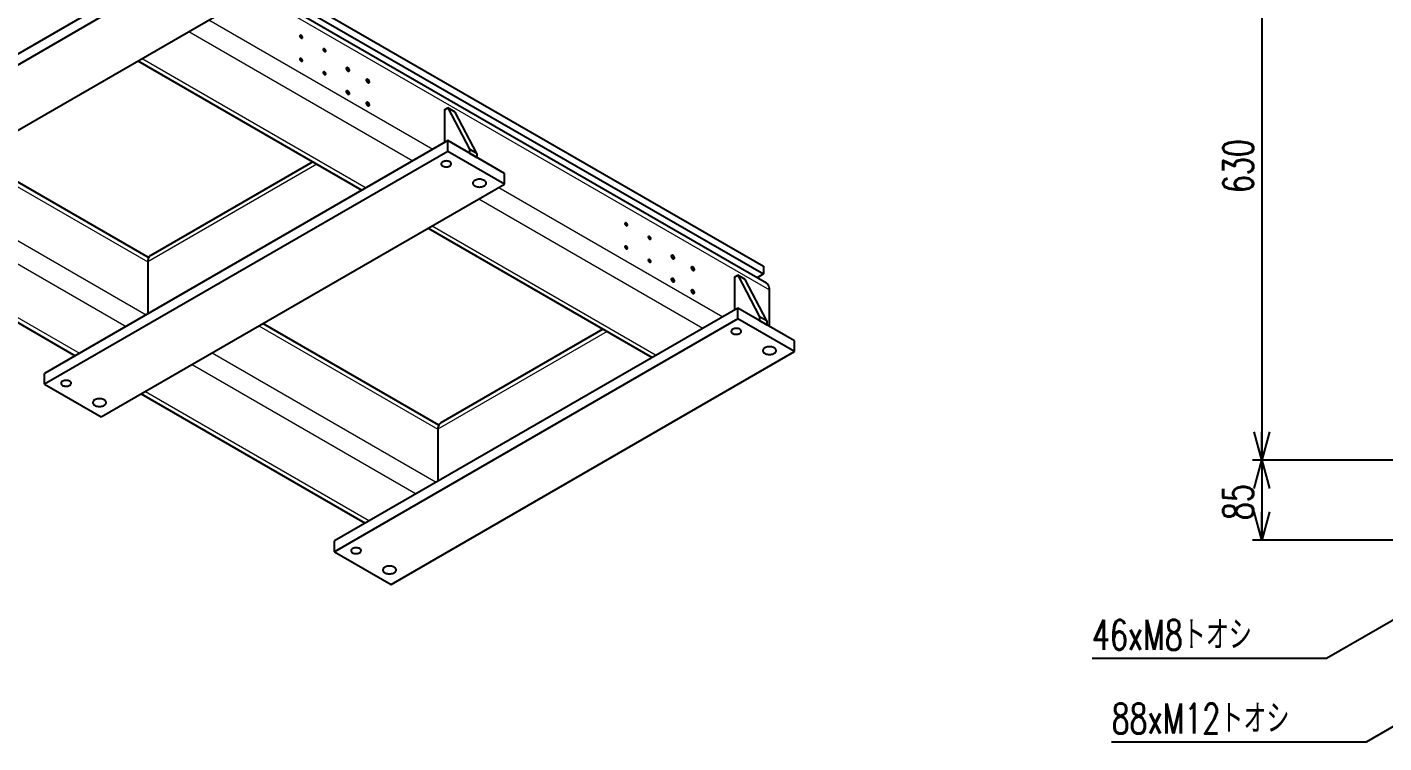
# Model space of a CAD drawing. Header units: millimetres. Extents: x 30 to 8380, y 30 to 5898.
# Drawn here: x 1380 to 2819, y 3633 to 4392 of the extents above; entities that cross this region are included whole.
import ezdxf

# ---------------------------------------------------------------- set-up
doc = ezdxf.new("R2010")
doc.units = ezdxf.units.MM
doc.header["$LTSCALE"] = 10
doc.layers.add('FORMAT', color=7, linetype='Continuous')
doc.styles.add('SLDTEXTSTYLE0', font='TXT', dxfattribs={"width": 0.7, "bigfont": 'bigfont'})
doc.dimstyles.new('SLDDIMSTYLE0', dxfattribs={"dimtxt": 36.380208, "dimasz": 30, "dimexe": 0, "dimexo": 0.0625, "dimgap": 9.095052, "dimtad": 0, "dimtih": 1, "dimtoh": 1, "dimdec": 6, "dimrnd": 1e-09, "dimzin": 12, "dimdsep": 46, "dimtxsty": 'SLDTEXTSTYLE0', "dimblk1": 'OPEN30', "dimblk2": 'OPEN30', "dimsah": 1, "dimcen": 0, "dimadec": 0, "dimazin": 3, "dimtfac": 1, "dimtdec": 3, "dimtofl": 0, "dimtmove": 0, "dimatfit": 3, "dimldrblk": 'OPEN30', "dimfxl": 1, "dimfrac": 2, "dimtolj": 1, "dimtzin": 12, "dimarcsym": 0})
doc.dimstyles.new('SLDDIMSTYLE3', dxfattribs={"dimtxt": 36.380208, "dimasz": 30, "dimexe": 0, "dimexo": 0.0625, "dimgap": 9.095052, "dimtad": 3, "dimrnd": 1e-09, "dimzin": 12, "dimdsep": 46, "dimtxsty": 'SLDTEXTSTYLE0', "dimblk1": 'OPEN30', "dimblk2": 'OPEN30', "dimsah": 1, "dimcen": 0.09, "dimadec": 0, "dimazin": 3, "dimtfac": 1, "dimtdec": 3, "dimtofl": 0, "dimtmove": 0, "dimatfit": 3, "dimldrblk": 'OPEN30', "dimfxl": 1, "dimfrac": 2, "dimtolj": 1, "dimtzin": 12, "dimarcsym": 0})

# ---------------------------------------------------------------- blocks, each defined once
blk = doc.blocks.new('_Open30')
at = {"color": 0, "linetype": 'ByBlock', "lineweight": -2}
for p, q in [((-1, 0.267949), (0, 0)), ((0, 0), (-1, -0.267949)), ((0, 0), (-1, 0))]:
    blk.add_line(p, q, dxfattribs=at)
blk = doc.blocks.new('_D_39')
at = {"layer": 'FORMAT', "transparency": 16777216}
for p, q in [((2972.5, 3845.9), (2758.2, 3722.1)), ((2758.2, 3722.1), (2509.5, 3722.1))]:
    blk.add_line(p, q, dxfattribs=at)
at = {"layer": 'FORMAT', "transparency": 16777216, "xscale": 30, "yscale": 30, "rotation": 30}
blk.add_blockref('_Open30', (2972.5, 3845.9, 104), dxfattribs=at)
at = {"layer": 'FORMAT', "transparency": 16777216, "insert": (2509.5, 3763), "char_height": 31.75, "attachment_point": 1, "style": 'SLDTEXTSTYLE0'}
blk.add_mtext('46xM8トオシ', dxfattribs=at)
blk = doc.blocks.new('_D_40')
at = {"layer": 'FORMAT', "transparency": 16777216}
for p, q in [((2993.5, 3745), (2800.2, 3633.4)), ((2800.2, 3633.4), (2530.3, 3633.4))]:
    blk.add_line(p, q, dxfattribs=at)
at = {"layer": 'FORMAT', "transparency": 16777216, "xscale": 30, "yscale": 30, "rotation": 30}
blk.add_blockref('_Open30', (2993.5, 3745, 104), dxfattribs=at)
at = {"layer": 'FORMAT', "transparency": 16777216, "insert": (2530.3, 3674.3), "char_height": 31.75, "attachment_point": 1, "style": 'SLDTEXTSTYLE0'}
blk.add_mtext('88xM12トオシ', dxfattribs=at)
blk = doc.blocks.new('_D_83')
at = {"layer": 'FORMAT', "transparency": 16777216}
for p, q in [((3080.1, 4562.6), (2679.6, 4562.6)), ((2689.6, 4562.6), (2689.6, 3932.6)), ((3080.1, 3932.6), (2679.6, 3932.6))]:
    blk.add_line(p, q, dxfattribs=at)
at = {"layer": 'FORMAT', "transparency": 16777216, "xscale": 30, "yscale": 30}
for p, rotation in [((2689.6, 4562.6, 104), 90), ((2689.6, 3932.6, 104), 270)]:
    blk.add_blockref('_Open30', p, dxfattribs=dict(at, rotation=rotation))
at = {"layer": 'FORMAT', "transparency": 16777216, "insert": (2648.7, 4215.8), "char_height": 31.75, "attachment_point": 1, "rotation": 90, "style": 'SLDTEXTSTYLE0'}
blk.add_mtext('630', dxfattribs=at)
blk = doc.blocks.new('_D_84')
at = {"layer": 'FORMAT', "transparency": 16777216}
for p, q in [((3080.1, 3932.6), (2679.6, 3932.6)), ((2689.6, 3932.6), (2689.6, 3847.6)), ((3080.1, 3847.6), (2679.6, 3847.6))]:
    blk.add_line(p, q, dxfattribs=at)
at = {"layer": 'FORMAT', "transparency": 16777216, "xscale": 30, "yscale": 30}
for p, rotation in [((2689.6, 3932.6, 104), 90), ((2689.6, 3847.6, 104), 270)]:
    blk.add_blockref('_Open30', p, dxfattribs=dict(at, rotation=rotation))
at = {"layer": 'FORMAT', "transparency": 16777216, "insert": (2648.7, 3868.9), "char_height": 31.75, "attachment_point": 1, "rotation": 90, "style": 'SLDTEXTSTYLE0'}
blk.add_mtext('85', dxfattribs=at)

msp = doc.modelspace()

# ---------------------------------------------------------------- linework, layer by layer
at = {"color": 7, "linetype": 'Continuous', "lineweight": 25}
for p, q in [((548.9571135, 5068.8120266), (2161.1605746, 4138.1067791)), ((2164.4173244, 4120.0706863), (545.1427955, 5054.8579743)), ((548.9571135, 5060.6466184), (2161.1605746, 4129.941371)), ((1518.7540639, 4448.9395706), (1090.9544613, 4201.9761168)), ((1518.7540639, 4437.5079993), (1090.9544613, 4190.5445455)), ((1151.0585377, 4155.8472007), (1578.8581403, 4402.8106545)), ((1497.7457702, 4355.98548), (1735.3320396, 4218.8298461)), ((1822.8099798, 4304.0370833), (1826.3455137, 4306.0781036)), ((1822.8099798, 4304.0370833), (1822.8099798, 4269.329786)), ((1826.3455137, 4306.0781036), (1849.3264841, 4262.1868786)), ((1834.1236883, 4301.587859), (1826.3455137, 4306.0781036)), ((1857.1046587, 4257.696634), (1834.1236883, 4301.587859)), ((1826.3455137, 4271.3708063), (1398.5459111, 4024.4073525)), ((1826.3455137, 4259.939235), (1398.5459111, 4012.9757811)), ((1826.3455137, 4259.939235), (1826.3455137, 4271.3708063)), ((1886.4495901, 4236.6734616), (1826.3455137, 4271.3708063)), ((1886.4495901, 4225.2418902), (1826.3455137, 4259.939235)), ((1849.3264841, 4262.1868786), (1849.3264841, 4258.1041745)), ((1857.1046587, 4257.696634), (1849.3264841, 4262.1868786)), ((1509.1003799, 4147.3216178), (1322.6952873, 4254.9309872)), ((1683.1979451, 4248.9262183), (1511.2546734, 4149.6654803)), ((1849.3264841, 4258.1041745), (1857.1046587, 4253.6139299)), ((1857.1046587, 4257.696634), (1857.1046587, 4253.6139299)), ((1886.4495901, 4225.2418902), (1886.4495901, 4236.6734616)), ((1458.6499875, 3978.2784364), (1886.4495901, 4225.2418902)), ((1193.6898543, 4180.4577359), (1431.2761237, 4043.3021021)), ((1805.33722, 4178.4167157), (2042.9234894, 4041.2610818)), ((1508.1474622, 4142.7978082), (1508.1474622, 4087.6789812)), ((2161.1605746, 4129.941371), (2154.2397595, 4125.9460694)), ((2161.1605746, 4138.1067791), (2161.1605746, 4129.941371)), ((2130.4014296, 4126.468319), (2133.9369635, 4128.5093393)), ((2130.4014296, 4126.468319), (2130.4014296, 4091.7610217)), ((2133.9369635, 4128.5093393), (2156.9179339, 4084.6181142)), ((2141.7151381, 4124.0190946), (2133.9369635, 4128.5093393)), ((2164.6961085, 4080.1278696), (2141.7151381, 4124.0190946)), ((2167.5245356, 4074.4123493), (2167.5245356, 4113.2030142)), ((2133.9369635, 4093.802042), (1706.1373609, 3846.8385882)), ((2133.9369635, 4082.3704706), (2133.9369635, 4093.802042)), ((2194.0410399, 4059.1046972), (2133.9369635, 4093.802042)), ((1816.6918297, 3969.7528534), (1630.2867371, 4077.3622229)), ((2133.9369635, 4082.3704706), (1706.1373609, 3835.4070168)), ((2194.0410399, 4047.6731259), (2133.9369635, 4082.3704706)), ((2156.9179339, 4084.6181142), (2156.9179339, 4080.5354102)), ((2164.6961085, 4080.1278696), (2156.9179339, 4084.6181142)), ((2156.9179339, 4080.5354102), (2164.6961085, 4076.0451656)), ((2164.6961085, 4080.1278696), (2164.6961085, 4076.0451656)), ((1990.7893949, 4071.3574539), (1818.8461232, 3972.096716)), ((2194.0410399, 4047.6731259), (2194.0410399, 4059.1046972)), ((1430.5533858, 4042.8848744), (1430.7825212, 4043.5870527)), ((1766.2414373, 3800.7096721), (2194.0410399, 4047.6731259)), ((1398.5459111, 4012.9757811), (1398.5459111, 4024.4073525)), ((1398.5459111, 4012.9757811), (1458.6499875, 3978.2784364)), ((1501.2813041, 4002.8889716), (1738.8675735, 3865.7333377)), ((1815.738912, 3965.2290439), (1815.738912, 3910.1102168)), ((1738.1448357, 3865.3161101), (1738.373971, 3866.0182884)), ((1706.1373609, 3835.4070168), (1706.1373609, 3846.8385882)), ((1706.1373609, 3835.4070168), (1766.2414373, 3800.7096721))]:
    msp.add_line(p, q, dxfattribs=at)
at = {"color": 8, "linetype": 'Continuous', "lineweight": 18}
for p, q in [((548.2500067, 5047.9903022), (2167.5245356, 4113.2030142)), ((1572.8510657, 4399.3428442), (1810.4373351, 4262.1872103)), ((1551.6361383, 4387.0957273), (1789.2224077, 4249.9400934)), ((1502.1386636, 4358.5214434), (1739.724933, 4221.3658095)), ((1318.3006699, 4252.3940286), (1508.1474622, 4142.7978082)), ((1687.5925625, 4246.3892596), (1508.1474622, 4142.7978082)), ((1268.7951498, 4223.8151002), (1506.3814192, 4086.6594663)), ((1880.4425155, 4221.7740799), (2118.0287849, 4084.618446)), ((1247.5802224, 4211.5679832), (1485.1664918, 4074.4123493)), ((1859.2275881, 4209.526963), (2096.8138575, 4072.3713291)), ((1198.0827477, 4182.9936993), (1435.6690171, 4045.8380654)), ((1809.7301134, 4180.952679), (2047.3163828, 4043.7970452)), ((1625.8921197, 4074.8252643), (1815.738912, 3965.2290439)), ((1995.1840123, 4068.8204953), (1815.738912, 3965.2290439)), ((1576.3865996, 4046.2463358), (1813.972869, 3909.090702)), ((1555.1716722, 4033.9992189), (1792.7579416, 3896.843585)), ((1505.6741975, 4005.424935), (1743.2604669, 3868.2693011))]:
    msp.add_line(p, q, dxfattribs=at)
at = {"color": 7, "linetype": 'Continuous', "lineweight": 25, "flags": 128}
for points in [[(1671.9841034, 4380.9002483), (1671.9189713, 4381.3885699), (1671.7306331, 4381.8991741), (1671.4394981, 4382.3767292), (1671.0771154, 4382.7694846), (1670.6827547, 4383.0348791), (1670.2991512, 4383.1441532), (1669.9678742, 4383.0854652), (1669.7248227, 4382.8651751), (1669.5963351, 4382.5071545), (1669.5963351, 4382.0502006), (1669.7248227, 4381.5438315), (1669.9678742, 4381.04292), (1670.2991512, 4380.6017478), (1670.6827547, 4380.2681226), (1671.0771154, 4380.078198), (1671.4394981, 4380.0525552), (1671.7306331, 4380.193973), (1671.9189713, 4380.4871266), (1671.9841034, 4380.9002483)], [(1696.7328407, 4366.6131063), (1696.6677086, 4367.1014279), (1696.4793704, 4367.6120322), (1696.1882354, 4368.0895873), (1695.8258527, 4368.4823426), (1695.4314921, 4368.7477371), (1695.0478885, 4368.8570112), (1694.7166115, 4368.7983233), (1694.47356, 4368.5780331), (1694.3450725, 4368.2200125), (1694.3450725, 4367.7630586), (1694.47356, 4367.2566895), (1694.7166115, 4366.755778), (1695.0478885, 4366.3146058), (1695.4314921, 4365.9809806), (1695.8258527, 4365.791056), (1696.1882354, 4365.7654132), (1696.4793704, 4365.906831), (1696.6677086, 4366.1999847), (1696.7328407, 4366.6131063)], [(1671.9841034, 4356.4040239), (1671.9189713, 4356.8923455), (1671.7306331, 4357.4029498), (1671.4394981, 4357.8805049), (1671.0771154, 4358.2732602), (1670.6827547, 4358.5386547), (1670.2991512, 4358.6479288), (1669.9678742, 4358.5892409), (1669.7248227, 4358.3689507), (1669.5963351, 4358.0109301), (1669.5963351, 4357.5539762), (1669.7248227, 4357.0476071), (1669.9678742, 4356.5466956), (1670.2991512, 4356.1055234), (1670.6827547, 4355.7718982), (1671.0771154, 4355.5819736), (1671.4394981, 4355.5563308), (1671.7306331, 4355.6977486), (1671.9189713, 4355.9909023), (1671.9841034, 4356.4040239)], [(1721.7820984, 4346.0284216), (1721.715342, 4346.5784034), (1721.5210045, 4347.1565922), (1721.2163535, 4347.7116134), (1720.8284586, 4348.1941509), (1720.3917861, 4348.5613292), (1719.9451361, 4348.7805227), (1719.5281956, 4348.8322553), (1719.1780114, 4348.7119302), (1718.925699, 4348.4302389), (1718.7936774, 4348.0122108), (1718.7936774, 4347.4949897), (1718.925699, 4346.9245328), (1719.1780114, 4346.3515278), (1719.5281956, 4345.8268887), (1719.9451361, 4345.3972319), (1720.3917861, 4345.1007344), (1720.8284586, 4344.9637412), (1721.2163535, 4344.9984249), (1721.5210045, 4345.2017035), (1721.715342, 4345.555515), (1721.7820984, 4346.0284216)], [(1696.7328407, 4342.116882), (1696.6677086, 4342.6052035), (1696.4793704, 4343.1158078), (1696.1882354, 4343.5933629), (1695.8258527, 4343.9861183), (1695.4314921, 4344.2515128), (1695.0478885, 4344.3607869), (1694.7166115, 4344.3020989), (1694.47356, 4344.0818087), (1694.3450725, 4343.7237882), (1694.3450725, 4343.2668343), (1694.47356, 4342.7604651), (1694.7166115, 4342.2595537), (1695.0478885, 4341.8183815), (1695.4314921, 4341.4847563), (1695.8258527, 4341.2948317), (1696.1882354, 4341.2691889), (1696.4793704, 4341.4106067), (1696.6677086, 4341.7037603), (1696.7328407, 4342.116882)], [(1742.9953019, 4333.7822999), (1742.9285455, 4334.3322817), (1742.7342079, 4334.9104706), (1742.4295569, 4335.4654918), (1742.0416621, 4335.9480293), (1741.6049895, 4336.3152075), (1741.1583396, 4336.534401), (1740.741399, 4336.5861336), (1740.3912148, 4336.4658085), (1740.1389024, 4336.1841172), (1740.0068809, 4335.7660892), (1740.0068809, 4335.248868), (1740.1389024, 4334.6784111), (1740.3912148, 4334.1054061), (1740.741399, 4333.580767), (1741.1583396, 4333.1511102), (1741.6049895, 4332.8546127), (1742.0416621, 4332.7176195), (1742.4295569, 4332.7523032), (1742.7342079, 4332.9555818), (1742.9285455, 4333.3093933), (1742.9953019, 4333.7822999)], [(1721.7820984, 4321.5321972), (1721.715342, 4322.082179), (1721.5210045, 4322.6603679), (1721.2163535, 4323.2153891), (1720.8284586, 4323.6979266), (1720.3917861, 4324.0651048), (1719.9451361, 4324.2842984), (1719.5281956, 4324.3360309), (1719.1780114, 4324.2157059), (1718.925699, 4323.9340145), (1718.7936774, 4323.5159865), (1718.7936774, 4322.9987653), (1718.925699, 4322.4283085), (1719.1780114, 4321.8553035), (1719.5281956, 4321.3306643), (1719.9451361, 4320.9010075), (1720.3917861, 4320.60451), (1720.8284586, 4320.4675169), (1721.2163535, 4320.5022005), (1721.5210045, 4320.7054792), (1721.715342, 4321.0592906), (1721.7820984, 4321.5321972)], [(1742.9953019, 4309.2860755), (1742.9285455, 4309.8360574), (1742.7342079, 4310.4142462), (1742.4295569, 4310.9692674), (1742.0416621, 4311.4518049), (1741.6049895, 4311.8189831), (1741.1583396, 4312.0381767), (1740.741399, 4312.0899093), (1740.3912148, 4311.9695842), (1740.1389024, 4311.6878929), (1740.0068809, 4311.2698648), (1740.0068809, 4310.7526437), (1740.1389024, 4310.1821868), (1740.3912148, 4309.6091818), (1740.741399, 4309.0845426), (1741.1583396, 4308.6548859), (1741.6049895, 4308.3583883), (1742.0416621, 4308.2213952), (1742.4295569, 4308.2560788), (1742.7342079, 4308.4593575), (1742.9285455, 4308.8131689), (1742.9953019, 4309.2860755)], [(1820.7770478, 4244.4785063), (1821.5401385, 4244.1127008), (1822.4066713, 4243.8340696), (1823.3471375, 4243.6521013), (1824.3295106, 4243.5729926), (1825.3203371, 4243.5994374), (1826.2858756, 4243.7305351), (1827.1932458, 4243.9618215), (1828.0115483, 4244.2854203), (1828.7129168, 4244.6903117), (1829.2734671, 4245.1627077), (1829.6741102, 4245.6865213), (1829.9012028, 4246.2439148), (1829.9470115, 4246.8159068), (1829.8099763, 4247.3830187), (1829.4947638, 4247.9259383), (1829.0121082, 4248.426177), (1828.3784457, 4248.8666999), (1827.615355, 4249.2325055), (1826.7488221, 4249.5111367), (1825.8083559, 4249.693105), (1824.8259828, 4249.7722137), (1823.8351563, 4249.7457689), (1822.8696179, 4249.6146712), (1821.9622477, 4249.3833848), (1821.1439452, 4249.059786), (1820.4425766, 4248.6548946), (1819.8820264, 4248.1824986), (1819.4813833, 4247.658685), (1819.2542907, 4247.1012915), (1819.208482, 4246.5292995), (1819.3455172, 4245.9621876), (1819.6607297, 4245.419268), (1820.1433853, 4244.9190292), (1820.7770478, 4244.4785063)], [(1854.89495, 4223.3539464), (1855.7451159, 4222.9347719), (1856.6984035, 4222.5975346), (1857.7313397, 4222.3505385), (1858.8184902, 4222.1998654), (1859.9330858, 4222.1492254), (1861.0476814, 4222.1998654), (1862.1348319, 4222.3505385), (1863.1677681, 4222.5975346), (1864.1210557, 4222.9347719), (1864.9712216, 4223.3539464), (1865.6973319, 4223.8447368), (1866.2815073, 4224.395058), (1866.7093635, 4224.9913594), (1866.9703652, 4225.618958), (1867.0580858, 4226.2624003), (1866.9703652, 4226.9058427), (1866.7093635, 4227.5334413), (1866.2815073, 4228.1297427), (1865.6973319, 4228.6800639), (1864.9712216, 4229.1708542), (1864.1210557, 4229.5900288), (1863.1677681, 4229.9272661), (1862.1348319, 4230.1742622), (1861.0476814, 4230.3249353), (1859.9330858, 4230.3755753), (1858.8184902, 4230.3249353), (1857.7313397, 4230.1742622), (1856.6984035, 4229.9272661), (1855.7451159, 4229.5900288), (1854.89495, 4229.1708542), (1854.1688397, 4228.6800639), (1853.5846643, 4228.1297427), (1853.1568081, 4227.5334413), (1852.8958064, 4226.9058427), (1852.8080858, 4226.2624003), (1852.8958064, 4225.618958), (1853.1568081, 4224.9913594), (1853.5846643, 4224.395058), (1854.1688397, 4223.8447368), (1854.89495, 4223.3539464)], [(2016.6986592, 4181.900771), (2016.6335271, 4182.3890926), (2016.4451889, 4182.8996969), (2016.1540539, 4183.377252), (2015.7916712, 4183.7700073), (2015.3973106, 4184.0354018), (2015.013707, 4184.1446759), (2014.68243, 4184.085988), (2014.4393785, 4183.8656978), (2014.310891, 4183.5076772), (2014.310891, 4183.0507233), (2014.4393785, 4182.5443542), (2014.68243, 4182.0434427), (2015.013707, 4181.6022705), (2015.3973106, 4181.2686453), (2015.7916712, 4181.0787207), (2016.1540539, 4181.0530779), (2016.4451889, 4181.1944957), (2016.6335271, 4181.4876494), (2016.6986592, 4181.900771)], [(2016.6986592, 4157.4045467), (2016.6335271, 4157.8928682), (2016.4451889, 4158.4034725), (2016.1540539, 4158.8810276), (2015.7916712, 4159.273783), (2015.3973106, 4159.5391775), (2015.013707, 4159.6484516), (2014.68243, 4159.5897636), (2014.4393785, 4159.3694734), (2014.310891, 4159.0114529), (2014.310891, 4158.554499), (2014.4393785, 4158.0481298), (2014.68243, 4157.5472184), (2015.013707, 4157.1060462), (2015.3973106, 4156.772421), (2015.7916712, 4156.5824964), (2016.1540539, 4156.5568536), (2016.4451889, 4156.6982714), (2016.6335271, 4156.991425), (2016.6986592, 4157.4045467)], [(2041.4473965, 4167.6136291), (2041.3822644, 4168.1019506), (2041.1939262, 4168.6125549), (2040.9027913, 4169.09011), (2040.5404086, 4169.4828654), (2040.1460479, 4169.7482599), (2039.7624444, 4169.857534), (2039.4311673, 4169.798846), (2039.1881158, 4169.5785558), (2039.0596283, 4169.2205353), (2039.0596283, 4168.7635814), (2039.1881158, 4168.2572122), (2039.4311673, 4167.7563008), (2039.7624444, 4167.3151286), (2040.1460479, 4166.9815034), (2040.5404086, 4166.7915788), (2040.9027913, 4166.765936), (2041.1939262, 4166.9073538), (2041.3822644, 4167.2005074), (2041.4473965, 4167.6136291)], [(1511.2546734, 4149.6654803), (1511.2540639, 4149.6651284), (1510.4614887, 4149.0985221), (1509.7731975, 4148.3756797), (1509.1978459, 4147.5056913), (1508.7426693, 4146.4994974), (1508.4133918, 4145.3697517), (1508.2141542, 4144.1306612), (1508.1474622, 4142.7978082)], [(2041.4473965, 4143.1174047), (2041.3822644, 4143.6057263), (2041.1939262, 4144.1163306), (2040.9027913, 4144.5938856), (2040.5404086, 4144.986641), (2040.1460479, 4145.2520355), (2039.7624444, 4145.3613096), (2039.4311673, 4145.3026217), (2039.1881158, 4145.0823315), (2039.0596283, 4144.7243109), (2039.0596283, 4144.267357), (2039.1881158, 4143.7609879), (2039.4311673, 4143.2600764), (2039.7624444, 4142.8189042), (2040.1460479, 4142.485279), (2040.5404086, 4142.2953544), (2040.9027913, 4142.2697116), (2041.1939262, 4142.4111294), (2041.3822644, 4142.704283), (2041.4473965, 4143.1174047)], [(2066.4966543, 4147.0289443), (2066.4298979, 4147.5789261), (2066.2355603, 4148.157115), (2065.9309093, 4148.7121362), (2065.5430145, 4149.1946737), (2065.1063419, 4149.5618519), (2064.659692, 4149.7810455), (2064.2427514, 4149.832778), (2063.8925672, 4149.712453), (2063.6402548, 4149.4307616), (2063.5082333, 4149.0127336), (2063.5082333, 4148.4955124), (2063.6402548, 4147.9250556), (2063.8925672, 4147.3520506), (2064.2427514, 4146.8274114), (2064.659692, 4146.3977546), (2065.1063419, 4146.1012571), (2065.5430145, 4145.964264), (2065.9309093, 4145.9989476), (2066.2355603, 4146.2022263), (2066.4298979, 4146.5560377), (2066.4966543, 4147.0289443)], [(2087.7098577, 4134.7828226), (2087.6431013, 4135.3328045), (2087.4487637, 4135.9109933), (2087.1441127, 4136.4660145), (2086.7562179, 4136.948552), (2086.3195454, 4137.3157302), (2085.8728954, 4137.5349238), (2085.4559548, 4137.5866564), (2085.1057706, 4137.4663313), (2084.8534582, 4137.18464), (2084.7214367, 4136.7666119), (2084.7214367, 4136.2493908), (2084.8534582, 4135.6789339), (2085.1057706, 4135.1059289), (2085.4559548, 4134.5812897), (2085.8728954, 4134.151633), (2086.3195454, 4133.8551354), (2086.7562179, 4133.7181423), (2087.1441127, 4133.7528259), (2087.4487637, 4133.9561046), (2087.6431013, 4134.309916), (2087.7098577, 4134.7828226)], [(2066.4966543, 4122.5327199), (2066.4298979, 4123.0827018), (2066.2355603, 4123.6608906), (2065.9309093, 4124.2159118), (2065.5430145, 4124.6984493), (2065.1063419, 4125.0656276), (2064.659692, 4125.2848211), (2064.2427514, 4125.3365537), (2063.8925672, 4125.2162286), (2063.6402548, 4124.9345373), (2063.5082333, 4124.5165092), (2063.5082333, 4123.9992881), (2063.6402548, 4123.4288312), (2063.8925672, 4122.8558262), (2064.2427514, 4122.3311871), (2064.659692, 4121.9015303), (2065.1063419, 4121.6050328), (2065.5430145, 4121.4680396), (2065.9309093, 4121.5027233), (2066.2355603, 4121.7060019), (2066.4298979, 4122.0598134), (2066.4966543, 4122.5327199)], [(2167.5245356, 4113.2030142), (2167.4578435, 4114.5358671), (2167.258606, 4115.7749576), (2166.9293284, 4116.9047034), (2166.4741518, 4117.9108972), (2165.8988002, 4118.7808857), (2165.210509, 4119.5037281), (2164.4179339, 4120.0703343), (2164.4173244, 4120.0706863)], [(2087.7098577, 4110.2865983), (2087.6431013, 4110.8365801), (2087.4487637, 4111.414769), (2087.1441127, 4111.9697902), (2086.7562179, 4112.4523277), (2086.3195454, 4112.8195059), (2085.8728954, 4113.0386994), (2085.4559548, 4113.090432), (2085.1057706, 4112.9701069), (2084.8534582, 4112.6884156), (2084.7214367, 4112.2703876), (2084.7214367, 4111.7531664), (2084.8534582, 4111.1827095), (2085.1057706, 4110.6097045), (2085.4559548, 4110.0850654), (2085.8728954, 4109.6554086), (2086.3195454, 4109.3589111), (2086.7562179, 4109.2219179), (2087.1441127, 4109.2566016), (2087.4487637, 4109.4598802), (2087.6431013, 4109.8136917), (2087.7098577, 4110.2865983)], [(2128.3684976, 4066.909742), (2129.1315883, 4066.5439365), (2129.9981212, 4066.2653053), (2130.9385873, 4066.083337), (2131.9209605, 4066.0042283), (2132.911787, 4066.030673), (2133.8773254, 4066.1617708), (2134.7846956, 4066.3930572), (2135.6029981, 4066.7166559), (2136.3043666, 4067.1215474), (2136.8649169, 4067.5939433), (2137.26556, 4068.117757), (2137.4926526, 4068.6751505), (2137.5384613, 4069.2471425), (2137.4014261, 4069.8142544), (2137.0862136, 4070.357174), (2136.603558, 4070.8574127), (2135.9698955, 4071.2979356), (2135.2068048, 4071.6637412), (2134.340272, 4071.9423723), (2133.3998058, 4072.1243406), (2132.4174326, 4072.2034494), (2131.4266061, 4072.1770046), (2130.4610677, 4072.0459068), (2129.5536975, 4071.8146205), (2128.735395, 4071.4910217), (2128.0340265, 4071.0861303), (2127.4734762, 4070.6137343), (2127.0728331, 4070.0899206), (2126.8457405, 4069.5325271), (2126.7999318, 4068.9605352), (2126.936967, 4068.3934232), (2127.2521795, 4067.8505037), (2127.7348351, 4067.3502649), (2128.3684976, 4066.909742)], [(2162.4863998, 4045.7851821), (2163.3365657, 4045.3660076), (2164.2898533, 4045.0287703), (2165.3227895, 4044.7817742), (2166.4099401, 4044.6311011), (2167.5245356, 4044.5804611), (2168.6391312, 4044.6311011), (2169.7262817, 4044.7817742), (2170.7592179, 4045.0287703), (2171.7125055, 4045.3660076), (2172.5626714, 4045.7851821), (2173.2887817, 4046.2759724), (2173.8729571, 4046.8262937), (2174.3008133, 4047.4225951), (2174.561815, 4048.0501937), (2174.6495356, 4048.693636), (2174.561815, 4049.3370783), (2174.3008133, 4049.964677), (2173.8729571, 4050.5609784), (2173.2887817, 4051.1112996), (2172.5626714, 4051.6020899), (2171.7125055, 4052.0212645), (2170.7592179, 4052.3585017), (2169.7262817, 4052.6054979), (2168.6391312, 4052.756171), (2167.5245356, 4052.806811), (2166.4099401, 4052.756171), (2165.3227895, 4052.6054979), (2164.2898533, 4052.3585017), (2163.3365657, 4052.0212645), (2162.4863998, 4051.6020899), (2161.7602895, 4051.1112996), (2161.1761141, 4050.5609784), (2160.7482579, 4049.964677), (2160.4872562, 4049.3370783), (2160.3995356, 4048.693636), (2160.4872562, 4048.0501937), (2160.7482579, 4047.4225951), (2161.1761141, 4046.8262937), (2161.7602895, 4046.2759724), (2162.4863998, 4045.7851821)], [(1417.7261825, 4011.8021945), (1418.4892732, 4011.4363889), (1419.3558061, 4011.1577578), (1420.2962723, 4010.9757894), (1421.2786454, 4010.8966807), (1422.2694719, 4010.9231255), (1423.2350103, 4011.0542233), (1424.1423805, 4011.2855096), (1424.960683, 4011.6091084), (1425.6620516, 4012.0139998), (1426.2226018, 4012.4863958), (1426.6232449, 4013.0102095), (1426.8503375, 4013.567603), (1426.8961462, 4014.1395949), (1426.759111, 4014.7067068), (1426.4438985, 4015.2496264), (1425.9612429, 4015.7498652), (1425.3275804, 4016.1903881), (1424.5644897, 4016.5561936), (1423.6979569, 4016.8348248), (1422.7574907, 4017.0167931), (1421.7751176, 4017.0959018), (1420.7842911, 4017.069457), (1419.8187526, 4016.9383593), (1418.9113824, 4016.7070729), (1418.0930799, 4016.3834742), (1417.3917114, 4015.9785827), (1416.8311611, 4015.5061867), (1416.430518, 4014.9823731), (1416.2034254, 4014.4249796), (1416.1576167, 4013.8529876), (1416.2946519, 4013.2858757), (1416.6098644, 4012.7429561), (1417.09252, 4012.2427174), (1417.7261825, 4011.8021945)], [(1451.8440847, 3990.6776346), (1452.6942506, 3990.25846), (1453.6475382, 3989.9212228), (1454.6804744, 3989.6742266), (1455.767625, 3989.5235535), (1456.8822205, 3989.4729135), (1457.9968161, 3989.5235535), (1459.0839666, 3989.6742266), (1460.1169028, 3989.9212228), (1461.0701904, 3990.25846), (1461.9203563, 3990.6776346), (1462.6464666, 3991.1684249), (1463.230642, 3991.7187461), (1463.6584982, 3992.3150475), (1463.9194999, 3992.9426462), (1464.0072205, 3993.5860885), (1463.9194999, 3994.2295308), (1463.6584982, 3994.8571294), (1463.230642, 3995.4534308), (1462.6464666, 3996.0037521), (1461.9203563, 3996.4945424), (1461.0701904, 3996.9137169), (1460.1169028, 3997.2509542), (1459.0839666, 3997.4979503), (1457.9968161, 3997.6486234), (1456.8822205, 3997.6992634), (1455.767625, 3997.6486234), (1454.6804744, 3997.4979503), (1453.6475382, 3997.2509542), (1452.6942506, 3996.9137169), (1451.8440847, 3996.4945424), (1451.1179744, 3996.0037521), (1450.533799, 3995.4534308), (1450.1059428, 3994.8571294), (1449.8449411, 3994.2295308), (1449.7572205, 3993.5860885), (1449.8449411, 3992.9426462), (1450.1059428, 3992.3150475), (1450.533799, 3991.7187461), (1451.1179744, 3991.1684249), (1451.8440847, 3990.6776346)], [(1818.8461232, 3972.096716), (1818.8455137, 3972.0963641), (1818.0529385, 3971.5297578), (1817.3646473, 3970.8069154), (1816.7892957, 3969.936927), (1816.3341191, 3968.9307331), (1816.0048416, 3967.8009873), (1815.8056041, 3966.5618968), (1815.738912, 3965.2290439)], [(1725.3176323, 3834.2334301), (1726.0807231, 3833.8676246), (1726.9472559, 3833.5889934), (1727.8877221, 3833.4070251), (1728.8700952, 3833.3279164), (1729.8609217, 3833.3543612), (1730.8264602, 3833.4854589), (1731.7338304, 3833.7167453), (1732.5521329, 3834.0403441), (1733.2535014, 3834.4452355), (1733.8140516, 3834.9176315), (1734.2146948, 3835.4414451), (1734.4417873, 3835.9988386), (1734.487596, 3836.5708306), (1734.3505608, 3837.1379425), (1734.0353483, 3837.6808621), (1733.5526927, 3838.1811009), (1732.9190302, 3838.6216237), (1732.1559395, 3838.9874293), (1731.2894067, 3839.2660605), (1730.3489405, 3839.4480288), (1729.3665674, 3839.5271375), (1728.3757409, 3839.5006927), (1727.4102024, 3839.369595), (1726.5028322, 3839.1383086), (1725.6845297, 3838.8147098), (1724.9831612, 3838.4098184), (1724.4226109, 3837.9374224), (1724.0219678, 3837.4136088), (1723.7948752, 3836.8562153), (1723.7490665, 3836.2842233), (1723.8861017, 3835.7171114), (1724.2013142, 3835.1741918), (1724.6839699, 3834.673953), (1725.3176323, 3834.2334301)], [(1759.4355345, 3813.1088703), (1760.2857004, 3812.6896957), (1761.238988, 3812.3524584), (1762.2719243, 3812.1054623), (1763.3590748, 3811.9547892), (1764.4736703, 3811.9041492), (1765.5882659, 3811.9547892), (1766.6754164, 3812.1054623), (1767.7083526, 3812.3524584), (1768.6616403, 3812.6896957), (1769.5118062, 3813.1088703), (1770.2379164, 3813.5996606), (1770.8220918, 3814.1499818), (1771.249948, 3814.7462832), (1771.5109498, 3815.3738818), (1771.5986703, 3816.0173242), (1771.5109498, 3816.6607665), (1771.249948, 3817.2883651), (1770.8220918, 3817.8846665), (1770.2379164, 3818.4349877), (1769.5118062, 3818.9257781), (1768.6616403, 3819.3449526), (1767.7083526, 3819.6821899), (1766.6754164, 3819.929186), (1765.5882659, 3820.0798591), (1764.4736703, 3820.1304991), (1763.3590748, 3820.0798591), (1762.2719243, 3819.929186), (1761.238988, 3819.6821899), (1760.2857004, 3819.3449526), (1759.4355345, 3818.9257781), (1758.7094243, 3818.4349877), (1758.1252489, 3817.8846665), (1757.6973927, 3817.2883651), (1757.4363909, 3816.6607665), (1757.3486703, 3816.0173242), (1757.4363909, 3815.3738818), (1757.6973927, 3814.7462832), (1758.1252489, 3814.1499818), (1758.7094243, 3813.5996606), (1759.4355345, 3813.1088703)]]:
    msp.add_lwpolyline(points, dxfattribs=at)
at = {"color": 7, "linetype": 'Continuous', "lineweight": 18}
for points, knots in [([(1672.1951962, 4380.7777871), (1672.1334059, 4380.3326985), (1671.9504999, 4379.9996995), (1671.6637696, 4379.8083784), (1671.2986921, 4379.775735), (1670.8877061, 4379.9046697), (1670.4673297, 4380.1837262), (1670.074915, 4380.5881091), (1669.7453299, 4381.0818871), (1669.5078594, 4381.6211859), (1669.3836039, 4382.1580865), (1669.3836039, 4382.6448829), (1669.5078594, 4383.038321), (1669.7453299, 4383.3034423), (1670.074915, 4383.4166894), (1670.4673297, 4383.3679999), (1670.8877061, 4383.1617001), (1671.2986921, 4382.8161206), (1671.6637696, 4382.3619677), (1671.9504999, 4381.8395948), (1672.1334059, 4381.295417), (1672.1962354, 4380.7777871), (1672.1839621, 4380.9477373), (1672.1962354, 4380.7777871)], [0, 0, 0, 0, 0.047610784, 0.0952302448, 0.1428497056, 0.1904691664, 0.2380886272, 0.285708088, 0.3333275488, 0.3809470096, 0.4285664704, 0.4761859312, 0.523805392, 0.5714248528, 0.6190443136, 0.6666637744, 0.7142832352, 0.761902696, 0.8095221568, 0.8571416176, 0.9047610784, 0.9523805392, 1, 1, 1, 1]), ([(1696.9442368, 4366.4906451), (1696.8821432, 4366.0455566), (1696.6992373, 4365.7125575), (1696.4125069, 4365.5212365), (1696.0474294, 4365.488593), (1695.6364435, 4365.6175278), (1695.216067, 4365.8965843), (1694.8236524, 4366.3009671), (1694.4940673, 4366.7947451), (1694.2565968, 4367.3340439), (1694.1323412, 4367.8709445), (1694.1323412, 4368.3577409), (1694.2565968, 4368.7511791), (1694.4940673, 4369.0163003), (1694.8236524, 4369.1295474), (1695.216067, 4369.080858), (1695.6364435, 4368.8745582), (1696.0474294, 4368.5289787), (1696.4125069, 4368.0748257), (1696.6992373, 4367.5524528), (1696.8821432, 4367.0082751), (1696.9449727, 4366.4906451), (1696.9326994, 4366.6605953), (1696.9449727, 4366.4906451)], [0, 0, 0, 0, 0.0476131814, 0.0952325223, 0.1428518632, 0.1904712042, 0.2380905451, 0.285709886, 0.3333292269, 0.3809485679, 0.4285679088, 0.4761872497, 0.5238065907, 0.5714259316, 0.6190452725, 0.6666646135, 0.7142839544, 0.7619032953, 0.8095226363, 0.8571419772, 0.9047613181, 0.9523806591, 1, 1, 1, 1]), ([(1672.1951962, 4356.2815627), (1672.1334059, 4355.8364742), (1671.9504999, 4355.5034751), (1671.6637696, 4355.3121541), (1671.2986921, 4355.2795106), (1670.8877061, 4355.4084454), (1670.4673297, 4355.6875019), (1670.074915, 4356.0918847), (1669.7453299, 4356.5856627), (1669.5078594, 4357.1249615), (1669.3836039, 4357.6618621), (1669.3836039, 4358.1486585), (1669.5078594, 4358.5420967), (1669.7453299, 4358.8072179), (1670.074915, 4358.920465), (1670.4673297, 4358.8717756), (1670.8877061, 4358.6654758), (1671.2986921, 4358.3198963), (1671.6637696, 4357.8657433), (1671.9504999, 4357.3433704), (1672.1334059, 4356.7991927), (1672.1962354, 4356.2815627), (1672.1839621, 4356.4515129), (1672.1962354, 4356.2815627)], [0, 0, 0, 0, 0.047610784, 0.0952302448, 0.1428497056, 0.1904691664, 0.2380886272, 0.285708088, 0.3333275488, 0.3809470096, 0.4285664704, 0.4761859312, 0.523805392, 0.5714248528, 0.6190443136, 0.6666637744, 0.7142832352, 0.761902696, 0.8095221568, 0.8571416176, 0.9047610784, 0.9523805392, 1, 1, 1, 1]), ([(1722.0461369, 4345.875345), (1721.9817099, 4345.3624381), (1721.7899109, 4344.9632578), (1721.4860914, 4344.7074093), (1721.0927843, 4344.6138678), (1720.6391593, 4344.689571), (1720.1588598, 4344.9289041), (1719.6875074, 4345.314117), (1719.2600601, 4345.8166401), (1718.9082197, 4346.3992038), (1718.6580807, 4347.0186017), (1718.5281946, 4347.6288962), (1718.5281946, 4348.1848243), (1718.6580807, 4348.6451555), (1718.9082197, 4348.9757491), (1719.2600601, 4349.1520864), (1719.6875074, 4349.1610895), (1720.1588598, 4349.0020904), (1720.6391593, 4348.6868815), (1721.0927843, 4348.2388404), (1721.4860914, 4347.6911962), (1721.7899109, 4347.0845653), (1721.9817099, 4346.4639385), (1722.0472635, 4345.875345), (1722.0344898, 4346.0686002), (1722.0472635, 4345.875345)], [0, 0, 0, 0, 0.0434716912, 0.0869502507, 0.1304288102, 0.1739073697, 0.2173859291, 0.2608644886, 0.3043430481, 0.3478216076, 0.3913001671, 0.4347787266, 0.4782572861, 0.5217358456, 0.5652144051, 0.6086929646, 0.6521715241, 0.6956500836, 0.739128643, 0.7826072025, 0.826085762, 0.8695643215, 0.913042881, 0.9565214405, 1, 1, 1, 1]), ([(1696.9442368, 4341.9944207), (1696.8821432, 4341.5493322), (1696.6992373, 4341.2163332), (1696.4125069, 4341.0250121), (1696.0474294, 4340.9923687), (1695.6364435, 4341.1213034), (1695.216067, 4341.4003599), (1694.8236524, 4341.8047427), (1694.4940673, 4342.2985208), (1694.2565968, 4342.8378196), (1694.1323412, 4343.3747202), (1694.1323412, 4343.8615166), (1694.2565968, 4344.2549547), (1694.4940673, 4344.520076), (1694.8236524, 4344.6333231), (1695.216067, 4344.5846336), (1695.6364435, 4344.3783338), (1696.0474294, 4344.0327543), (1696.4125069, 4343.5786014), (1696.6992373, 4343.0562285), (1696.8821432, 4342.5120507), (1696.9449727, 4341.9944207), (1696.9326994, 4342.1643709), (1696.9449727, 4341.9944207)], [0, 0, 0, 0, 0.0476131814, 0.0952325223, 0.1428518632, 0.1904712042, 0.2380905451, 0.285709886, 0.3333292269, 0.3809485679, 0.4285679088, 0.4761872497, 0.5238065907, 0.5714259316, 0.6190452725, 0.6666646135, 0.7142839544, 0.7619032953, 0.8095226363, 0.8571419772, 0.9047613181, 0.9523806591, 1, 1, 1, 1]), ([(1743.2594299, 4333.6292234), (1743.1949133, 4333.1163165), (1743.0031143, 4332.7171361), (1742.6992948, 4332.4612876), (1742.3059877, 4332.3677462), (1741.8523628, 4332.4434493), (1741.3720633, 4332.6827824), (1740.9007108, 4333.0679953), (1740.4732635, 4333.5705185), (1740.1214232, 4334.1530821), (1739.8712841, 4334.7724801), (1739.7413981, 4335.3827745), (1739.7413981, 4335.9387026), (1739.8712841, 4336.3990338), (1740.1214232, 4336.7296274), (1740.4732635, 4336.9059648), (1740.9007108, 4336.9149678), (1741.3720633, 4336.7559687), (1741.8523628, 4336.4407599), (1742.3059877, 4335.9927188), (1742.6992948, 4335.4450746), (1743.0031143, 4334.8384436), (1743.1949133, 4334.2178168), (1743.2604669, 4333.6292234), (1743.2476932, 4333.8224785), (1743.2604669, 4333.6292234)], [0, 0, 0, 0, 0.0434722098, 0.0869507457, 0.1304292816, 0.1739078175, 0.2173863534, 0.2608648894, 0.3043434253, 0.3478219612, 0.3913004971, 0.434779033, 0.478257569, 0.5217361049, 0.5652146408, 0.6086931767, 0.6521717126, 0.6956502486, 0.7391287845, 0.7826073204, 0.8260858563, 0.8695643922, 0.9130429282, 0.9565214641, 1, 1, 1, 1]), ([(1722.0461369, 4321.3791207), (1721.9817099, 4320.8662138), (1721.7899109, 4320.4670334), (1721.4860914, 4320.2111849), (1721.0927843, 4320.1176435), (1720.6391593, 4320.1933466), (1720.1588598, 4320.4326797), (1719.6875074, 4320.8178926), (1719.2600601, 4321.3204158), (1718.9082197, 4321.9029794), (1718.6580807, 4322.5223774), (1718.5281946, 4323.1326718), (1718.5281946, 4323.6885999), (1718.6580807, 4324.1489311), (1718.9082197, 4324.4795247), (1719.2600601, 4324.6558621), (1719.6875074, 4324.6648651), (1720.1588598, 4324.5058661), (1720.6391593, 4324.1906572), (1721.0927843, 4323.7426161), (1721.4860914, 4323.1949719), (1721.7899109, 4322.5883409), (1721.9817099, 4321.9677141), (1722.0472635, 4321.3791207), (1722.0344898, 4321.5723758), (1722.0472635, 4321.3791207)], [0, 0, 0, 0, 0.0434716912, 0.0869502507, 0.1304288102, 0.1739073697, 0.2173859291, 0.2608644886, 0.3043430481, 0.3478216076, 0.3913001671, 0.4347787266, 0.4782572861, 0.5217358456, 0.5652144051, 0.6086929646, 0.6521715241, 0.6956500836, 0.739128643, 0.7826072025, 0.826085762, 0.8695643215, 0.913042881, 0.9565214405, 1, 1, 1, 1]), ([(1743.2594299, 4309.132999), (1743.1949133, 4308.6200921), (1743.0031143, 4308.2209117), (1742.6992948, 4307.9650633), (1742.3059877, 4307.8715218), (1741.8523628, 4307.9472249), (1741.3720633, 4308.186558), (1740.9007108, 4308.5717709), (1740.4732635, 4309.0742941), (1740.1214232, 4309.6568577), (1739.8712841, 4310.2762557), (1739.7413981, 4310.8865501), (1739.7413981, 4311.4424783), (1739.8712841, 4311.9028094), (1740.1214232, 4312.233403), (1740.4732635, 4312.4097404), (1740.9007108, 4312.4187434), (1741.3720633, 4312.2597444), (1741.8523628, 4311.9445355), (1742.3059877, 4311.4964944), (1742.6992948, 4310.9488502), (1743.0031143, 4310.3422192), (1743.1949133, 4309.7215925), (1743.2604669, 4309.132999), (1743.2476932, 4309.3262541), (1743.2604669, 4309.132999)], [0, 0, 0, 0, 0.0434722098, 0.0869507457, 0.1304292816, 0.1739078175, 0.2173863534, 0.2608648894, 0.3043434253, 0.3478219612, 0.3913004971, 0.434779033, 0.478257569, 0.5217361049, 0.5652146408, 0.6086931767, 0.6521717126, 0.6956502486, 0.7391287845, 0.7826073204, 0.8260858563, 0.8695643922, 0.9130429282, 0.9565214641, 1, 1, 1, 1]), ([(2016.9103146, 4181.7783098), (2016.8479617, 4181.3332213), (2016.6650557, 4181.0002222), (2016.3783254, 4180.8089012), (2016.0132479, 4180.7762577), (2015.602262, 4180.9051925), (2015.1818855, 4181.184249), (2014.7894709, 4181.5886318), (2014.4598858, 4182.0824098), (2014.2224153, 4182.6217086), (2014.0981597, 4183.1586092), (2014.0981597, 4183.6454056), (2014.2224153, 4184.0388438), (2014.4598858, 4184.303965), (2014.7894709, 4184.4172121), (2015.1818855, 4184.3685227), (2015.602262, 4184.1622229), (2016.0132479, 4183.8166434), (2016.3783254, 4183.3624904), (2016.6650557, 4182.8401175), (2016.8479617, 4182.2959398), (2016.9107912, 4181.7783098), (2016.8985179, 4181.94826), (2016.9107912, 4181.7783098)], [0, 0, 0, 0, 0.0476152405, 0.0952344785, 0.1428537165, 0.1904729544, 0.2380921924, 0.2857114304, 0.3333306684, 0.3809499063, 0.4285691443, 0.4761883823, 0.5238076203, 0.5714268582, 0.6190460962, 0.6666653342, 0.7142845722, 0.7619038101, 0.8095230481, 0.8571422861, 0.9047615241, 0.952380762, 1, 1, 1, 1]), ([(2016.9103146, 4157.2820854), (2016.8479617, 4156.8369969), (2016.6650557, 4156.5039979), (2016.3783254, 4156.3126768), (2016.0132479, 4156.2800334), (2015.602262, 4156.4089681), (2015.1818855, 4156.6880246), (2014.7894709, 4157.0924074), (2014.4598858, 4157.5861855), (2014.2224153, 4158.1254843), (2014.0981597, 4158.6623849), (2014.0981597, 4159.1491813), (2014.2224153, 4159.5426194), (2014.4598858, 4159.8077407), (2014.7894709, 4159.9209878), (2015.1818855, 4159.8722983), (2015.602262, 4159.6659985), (2016.0132479, 4159.320419), (2016.3783254, 4158.8662661), (2016.6650557, 4158.3438932), (2016.8479617, 4157.7997154), (2016.9107912, 4157.2820854), (2016.8985179, 4157.4520356), (2016.9107912, 4157.2820854)], [0, 0, 0, 0, 0.0476152405, 0.0952344785, 0.1428537165, 0.1904729544, 0.2380921924, 0.2857114304, 0.3333306684, 0.3809499063, 0.4285691443, 0.4761883823, 0.5238076203, 0.5714268582, 0.6190460962, 0.6666653342, 0.7142845722, 0.7619038101, 0.8095230481, 0.8571422861, 0.9047615241, 0.952380762, 1, 1, 1, 1]), ([(2041.6593552, 4167.4911678), (2041.596699, 4167.0460793), (2041.4137931, 4166.7130803), (2041.1270627, 4166.5217592), (2040.7619852, 4166.4891158), (2040.3509993, 4166.6180505), (2039.9306229, 4166.897107), (2039.5382082, 4167.3014898), (2039.2086231, 4167.7952679), (2038.9711526, 4168.3345667), (2038.846897, 4168.8714673), (2038.846897, 4169.3582637), (2038.9711526, 4169.7517018), (2039.2086231, 4170.0168231), (2039.5382082, 4170.1300702), (2039.9306229, 4170.0813807), (2040.3509993, 4169.8750809), (2040.7619852, 4169.5295014), (2041.1270627, 4169.0753485), (2041.4137931, 4168.5529756), (2041.596699, 4168.0087978), (2041.6595286, 4167.4911678), (2041.6472553, 4167.661118), (2041.6595286, 4167.4911678)], [0, 0, 0, 0, 0.0476176594, 0.0952367764, 0.1428558934, 0.1904750105, 0.2380941275, 0.2857132445, 0.3333323615, 0.3809514786, 0.4285705956, 0.4761897126, 0.5238088297, 0.5714279467, 0.6190470637, 0.6666661808, 0.7142852978, 0.7619044148, 0.8095235319, 0.8571426489, 0.9047617659, 0.952380883, 1, 1, 1, 1]), ([(2041.6593552, 4142.9949435), (2041.596699, 4142.549855), (2041.4137931, 4142.2168559), (2041.1270627, 4142.0255348), (2040.7619852, 4141.9928914), (2040.3509993, 4142.1218262), (2039.9306229, 4142.4008826), (2039.5382082, 4142.8052655), (2039.2086231, 4143.2990435), (2038.9711526, 4143.8383423), (2038.846897, 4144.3752429), (2038.846897, 4144.8620393), (2038.9711526, 4145.2554775), (2039.2086231, 4145.5205987), (2039.5382082, 4145.6338458), (2039.9306229, 4145.5851564), (2040.3509993, 4145.3788565), (2040.7619852, 4145.033277), (2041.1270627, 4144.5791241), (2041.4137931, 4144.0567512), (2041.596699, 4143.5125735), (2041.6595286, 4142.9949435), (2041.6472553, 4143.1648937), (2041.6595286, 4142.9949435)], [0, 0, 0, 0, 0.0476176594, 0.0952367764, 0.1428558934, 0.1904750105, 0.2380941275, 0.2857132445, 0.3333323615, 0.3809514786, 0.4285705956, 0.4761897126, 0.5238088297, 0.5714279467, 0.6190470637, 0.6666661808, 0.7142852978, 0.7619044148, 0.8095235319, 0.8571426489, 0.9047617659, 0.952380883, 1, 1, 1, 1]), ([(2066.7612553, 4146.8758678), (2066.6962657, 4146.3629609), (2066.5044667, 4145.9637805), (2066.2006472, 4145.707932), (2065.8073401, 4145.6143906), (2065.3537152, 4145.6900937), (2064.8734157, 4145.9294268), (2064.4020632, 4146.3146397), (2063.9746159, 4146.8171629), (2063.6227756, 4147.3997265), (2063.3726365, 4148.0191245), (2063.2427505, 4148.6294189), (2063.2427505, 4149.185347), (2063.3726365, 4149.6456782), (2063.6227756, 4149.9762718), (2063.9746159, 4150.1526092), (2064.4020632, 4150.1616122), (2064.8734157, 4150.0026132), (2065.3537152, 4149.6874043), (2065.8073401, 4149.2393632), (2066.2006472, 4148.691719), (2066.5044667, 4148.085088), (2066.6962657, 4147.4644612), (2066.7618193, 4146.8758678), (2066.7490456, 4147.0691229), (2066.7618193, 4146.8758678)], [0, 0, 0, 0, 0.0434749577, 0.0869533687, 0.1304317797, 0.1739101907, 0.2173886018, 0.2608670128, 0.3043454238, 0.3478238348, 0.3913022458, 0.4347806568, 0.4782590678, 0.5217374788, 0.5652158899, 0.6086943009, 0.6521727119, 0.6956511229, 0.7391295339, 0.7826079449, 0.8260863559, 0.869564767, 0.913043178, 0.956521589, 1, 1, 1, 1]), ([(2087.9745483, 4134.6297461), (2087.9094691, 4134.1168392), (2087.7176702, 4133.7176588), (2087.4138507, 4133.4618104), (2087.0205435, 4133.3682689), (2086.5669186, 4133.443972), (2086.0866191, 4133.6833051), (2085.6152667, 4134.068518), (2085.1878194, 4134.5710412), (2084.835979, 4135.1536048), (2084.58584, 4135.7730028), (2084.4559539, 4136.3832972), (2084.4559539, 4136.9392254), (2084.58584, 4137.3995565), (2084.835979, 4137.7301501), (2085.1878194, 4137.9064875), (2085.6152667, 4137.9154905), (2086.0866191, 4137.7564915), (2086.5669186, 4137.4412826), (2087.0205435, 4136.9932415), (2087.4138507, 4136.4455973), (2087.7176702, 4135.8389663), (2087.9094691, 4135.2183396), (2087.9750227, 4134.6297461), (2087.962249, 4134.8230012), (2087.9750227, 4134.6297461)], [0, 0, 0, 0, 0.0434754808, 0.086953868, 0.1304322552, 0.1739106425, 0.2173890297, 0.260867417, 0.3043458042, 0.3478241914, 0.3913025787, 0.4347809659, 0.4782593531, 0.5217377404, 0.5652161276, 0.6086945149, 0.6521729021, 0.6956512893, 0.7391296766, 0.7826080638, 0.826086451, 0.8695648383, 0.9130432255, 0.9565216128, 1, 1, 1, 1]), ([(2066.7612553, 4122.3796434), (2066.6962657, 4121.8667365), (2066.5044667, 4121.4675561), (2066.2006472, 4121.2117077), (2065.8073401, 4121.1181662), (2065.3537152, 4121.1938693), (2064.8734157, 4121.4332025), (2064.4020632, 4121.8184154), (2063.9746159, 4122.3209385), (2063.6227756, 4122.9035021), (2063.3726365, 4123.5229001), (2063.2427505, 4124.1331945), (2063.2427505, 4124.6891227), (2063.3726365, 4125.1494539), (2063.6227756, 4125.4800475), (2063.9746159, 4125.6563848), (2064.4020632, 4125.6653878), (2064.8734157, 4125.5063888), (2065.3537152, 4125.1911799), (2065.8073401, 4124.7431388), (2066.2006472, 4124.1954946), (2066.5044667, 4123.5888636), (2066.6962657, 4122.9682369), (2066.7618193, 4122.3796434), (2066.7490456, 4122.5728986), (2066.7618193, 4122.3796434)], [0, 0, 0, 0, 0.0434749577, 0.0869533687, 0.1304317797, 0.1739101907, 0.2173886018, 0.2608670128, 0.3043454238, 0.3478238348, 0.3913022458, 0.4347806568, 0.4782590678, 0.5217374788, 0.5652158899, 0.6086943009, 0.6521727119, 0.6956511229, 0.7391295339, 0.7826079449, 0.8260863559, 0.869564767, 0.913043178, 0.956521589, 1, 1, 1, 1]), ([(2087.9745483, 4110.1335217), (2087.9094691, 4109.6206148), (2087.7176702, 4109.2214345), (2087.4138507, 4108.965586), (2087.0205435, 4108.8720446), (2086.5669186, 4108.9477477), (2086.0866191, 4109.1870808), (2085.6152667, 4109.5722937), (2085.1878194, 4110.0748168), (2084.835979, 4110.6573805), (2084.58584, 4111.2767784), (2084.4559539, 4111.8870729), (2084.4559539, 4112.443001), (2084.58584, 4112.9033322), (2084.835979, 4113.2339258), (2085.1878194, 4113.4102631), (2085.6152667, 4113.4192662), (2086.0866191, 4113.2602671), (2086.5669186, 4112.9450582), (2087.0205435, 4112.4970171), (2087.4138507, 4111.949373), (2087.7176702, 4111.342742), (2087.9094691, 4110.7221152), (2087.9750227, 4110.1335217), (2087.962249, 4110.3267769), (2087.9750227, 4110.1335217)], [0, 0, 0, 0, 0.0434754808, 0.086953868, 0.1304322552, 0.1739106425, 0.2173890297, 0.260867417, 0.3043458042, 0.3478241914, 0.3913025787, 0.4347809659, 0.4782593531, 0.5217377404, 0.5652161276, 0.6086945149, 0.6521729021, 0.6956512893, 0.7391296766, 0.7826080638, 0.826086451, 0.8695648383, 0.9130432255, 0.9565216128, 1, 1, 1, 1])]:
    msp.add_open_spline(points, degree=3, knots=knots, dxfattribs=at)

# ---------------------------------------------------------------- dimensions: what is measured, and where the dimension line sits
at = {"layer": 'FORMAT'}
for base, p1, p2, picture, middle in [((2689.5788892, 3932.556466), (3090.0504656, 4562.556466), (3090.0504656, 3932.556466), '_D_83', (2689.5788892, 4247.556466)), ((2689.5788892, 3847.556466), (3090.0504656, 3932.556466), (3090.0504656, 3847.556466), '_D_84', (2689.5788892, 3890.056466))]:
    dim = msp.add_linear_dim(base=base, p1=p1, p2=p2, angle=90, dimstyle='SLDDIMSTYLE3', dxfattribs=at)
    dim.commit()
    dim.dimension.update_dxf_attribs({"geometry": picture, "text_midpoint": middle, "dimtype": 160})
for p1, p2, text, picture, middle in [((2978.394952, 3849.256466), (2972.5059792, 3845.856466), '46xM8トオシ\\P', '_D_39', (2625.8916282, 3743.2838707)), ((3002.3671951, 3750.106466), (2993.533736, 3745.006466), '88xM12トオシ\\P', '_D_40', (2657.3226417, 3654.5504908))]:
    dim = msp.add_diameter_dim_2p(p1=p1, p2=p2, text=text, dimstyle='SLDDIMSTYLE0', override={"dimpost": '<>'}, dxfattribs=at)
    dim.commit()
    dim.dimension.update_dxf_attribs({"geometry": picture, "text_midpoint": middle, "dimtype": 163})

doc.saveas('drawing.dxf')
